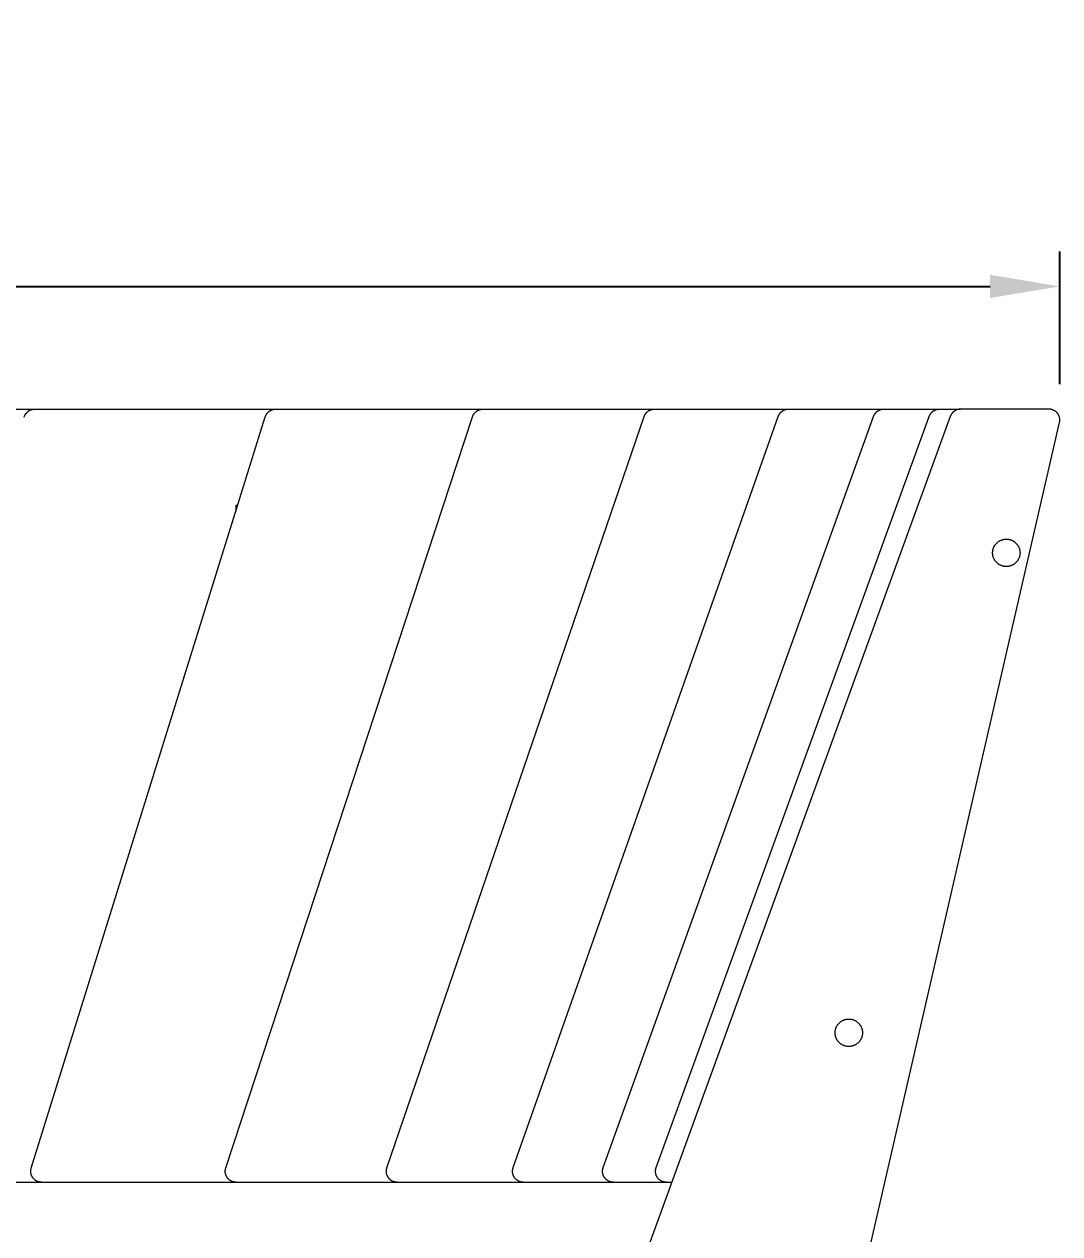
# Model space of a CAD drawing. Header units: inches. Extents: x -11 to 189, y -7 to 133.
# Drawn here: x 164.95 to 179.82, y 115.69 to 133.05 of the extents above; entities that cross this region are included whole.
import ezdxf

# ---------------------------------------------------------------- set-up
doc = ezdxf.new("R2010")
doc.units = ezdxf.units.IN
doc.layers.add('ZANO_R', color=7, linetype='Continuous', lineweight=0)
doc.layers.add('ZANO_W', color=1, linetype='Continuous', lineweight=0)
doc.styles.get("Standard").update_dxf_attribs({"font": 'arial.ttf'})
doc.dimstyles.new('amerykanie', dxfattribs={"dimtxt": 50, "dimasz": 50, "dimexe": 0.5, "dimexo": 0.5, "dimgap": 1, "dimtad": 1, "dimdec": 0, "dimzin": 0, "dimlunit": 5, "dimtxsty": 'Standard', "dimcen": 0.09, "dimclrd": 1, "dimclre": 1, "dimclrt": 1, "dimazin": 0, "dimtfac": 1, "dimtdec": 0, "dimtmove": 0, "dimatfit": 3, "dimfxl": 1, "dimtzin": 0, "dimarcsym": 1})

# ---------------------------------------------------------------- blocks, each defined once
blk = doc.blocks.new('*D405')
at = {"layer": 'ZANO_W', "color": 1, "lineweight": -2}
for p, q in [((116.545, 116.452), (116.545, 129.787)), ((179.816, 127.886), (179.816, 129.787)), ((117.545, 129.287), (178.816, 129.287))]:
    blk.add_line(p, q, dxfattribs=at)
at = {"layer": 'ZANO_W', "color": 1}
for points in [[(117.545, 129.454), (117.545, 129.121), (116.545, 129.287)], [(178.816, 129.121), (178.816, 129.454), (179.816, 129.287)]]:
    blk.add_solid(points, dxfattribs=at)
at = {"layer": 'ZANO_W', "color": 1, "insert": (148.18, 130.628), "char_height": 1.625, "attachment_point": 5}
blk.add_mtext('63 1/4', dxfattribs=at)

msp = doc.modelspace()

# ---------------------------------------------------------------- linework, layer by layer
at = {"layer": 'ZANO_R'}
for p, q in [((164.15988, 127.52506), (165.0878, 127.52506)), ((164.96715, 127.45608), (164.9703, 127.46056)), ((164.9703, 127.46056), (164.97361, 127.46492)), ((164.97361, 127.46492), (164.97707, 127.46917)), ((164.97707, 127.46917), (164.98068, 127.47329)), ((164.98068, 127.47329), (164.98443, 127.47729)), ((164.98443, 127.47729), (164.98831, 127.48115)), ((164.98831, 127.48115), (164.99233, 127.48488)), ((164.99233, 127.48488), (164.99647, 127.48846)), ((164.99647, 127.48846), (165.00074, 127.4919)), ((165.00074, 127.4919), (165.00512, 127.49518)), ((165.00512, 127.49518), (165.00961, 127.49832)), ((165.00961, 127.49832), (165.01421, 127.50129)), ((165.01421, 127.50129), (165.01891, 127.5041)), ((165.01891, 127.5041), (165.02371, 127.50675)), ((165.02371, 127.50675), (165.02859, 127.50923)), ((165.02859, 127.50923), (165.03356, 127.51154)), ((165.03356, 127.51154), (165.03861, 127.51367)), ((165.03861, 127.51367), (165.04372, 127.51563)), ((165.04372, 127.51563), (165.0489, 127.5174)), ((165.0489, 127.5174), (165.05414, 127.519)), ((165.05414, 127.519), (165.05944, 127.52041)), ((165.05944, 127.52041), (165.06478, 127.52164)), ((165.06478, 127.52164), (165.07015, 127.52268)), ((165.07015, 127.52268), (165.07556, 127.52354)), ((165.07556, 127.52354), (165.081, 127.5242)), ((165.081, 127.5242), (165.08646, 127.52468)), ((165.08646, 127.52468), (165.09193, 127.52496)), ((165.0878, 127.52506), (165.09191, 127.52501)), ((165.09193, 127.52496), (165.09741, 127.52506)), ((165.09741, 127.52506), (167.73673, 127.52506)), ((167.73673, 127.52506), (168.5581, 127.52506)), ((168.42606, 127.45341), (168.42908, 127.45788)), ((168.42908, 127.45788), (168.43225, 127.46225)), ((168.43225, 127.46225), (168.43557, 127.46651)), ((168.43557, 127.46651), (168.43903, 127.47065)), ((168.43903, 127.47065), (168.44264, 127.47467)), ((168.44264, 127.47467), (168.44638, 127.47857)), ((168.44638, 127.47857), (168.45025, 127.48233)), ((168.45025, 127.48233), (168.45425, 127.48596)), ((168.45425, 127.48596), (168.45837, 127.48946)), ((168.45837, 127.48946), (168.4626, 127.4928)), ((168.4626, 127.4928), (168.46695, 127.496)), ((168.46695, 127.496), (168.47141, 127.49905)), ((168.47141, 127.49905), (168.47597, 127.50195)), ((168.47597, 127.50195), (168.48062, 127.50468)), ((168.48062, 127.50468), (168.48537, 127.50726)), ((168.48537, 127.50726), (168.4902, 127.50967)), ((168.4902, 127.50967), (168.49511, 127.51191)), ((168.49511, 127.51191), (168.5001, 127.51399)), ((168.5001, 127.51399), (168.50515, 127.51589)), ((168.50515, 127.51589), (168.51026, 127.51762)), ((168.51026, 127.51762), (168.51544, 127.51917)), ((168.51544, 127.51917), (168.52066, 127.52055)), ((168.52066, 127.52055), (168.52593, 127.52174)), ((168.52593, 127.52174), (168.53123, 127.52275)), ((168.53123, 127.52275), (168.53656, 127.52358)), ((168.53656, 127.52358), (168.54193, 127.52423)), ((168.54193, 127.52423), (168.54731, 127.52469)), ((168.54731, 127.52469), (168.5527, 127.52497)), ((168.5527, 127.52497), (168.5581, 127.52506)), ((168.5581, 127.52506), (170.83684, 127.52506)), ((170.83684, 127.52506), (171.5292, 127.52506)), ((171.40374, 127.45598), (171.40689, 127.46046)), ((171.40689, 127.46046), (171.4102, 127.46483)), ((171.4102, 127.46483), (171.41366, 127.46908)), ((171.41366, 127.46908), (171.41727, 127.47321)), ((171.41727, 127.47321), (171.42102, 127.47722)), ((171.42102, 127.47722), (171.4249, 127.48108)), ((171.4249, 127.48108), (171.42892, 127.48481)), ((171.42892, 127.48481), (171.43306, 127.4884)), ((171.43306, 127.4884), (171.43733, 127.49185)), ((171.43733, 127.49185), (171.44171, 127.49514)), ((171.44171, 127.49514), (171.44621, 127.49827)), ((171.44621, 127.49827), (171.45081, 127.50125)), ((171.45081, 127.50125), (171.45552, 127.50407)), ((171.45552, 127.50407), (171.46031, 127.50672)), ((171.46031, 127.50672), (171.4652, 127.5092)), ((171.4652, 127.5092), (171.47017, 127.51152)), ((171.47017, 127.51152), (171.47522, 127.51365)), ((171.47522, 127.51365), (171.48034, 127.51561)), ((171.48034, 127.51561), (171.48553, 127.51739)), ((171.48553, 127.51739), (171.49077, 127.51899)), ((171.49077, 127.51899), (171.49607, 127.52041)), ((171.49607, 127.52041), (171.50141, 127.52164)), ((171.50141, 127.52164), (171.50679, 127.52268)), ((171.50679, 127.52268), (171.51221, 127.52354)), ((171.51221, 127.52354), (171.51765, 127.5242)), ((171.51765, 127.5242), (171.52311, 127.52468)), ((171.52311, 127.52468), (171.52859, 127.52496)), ((171.52859, 127.52496), (171.53407, 127.52506)), ((171.53407, 127.52506), (173.43009, 127.52506)), ((173.43009, 127.52506), (173.99173, 127.52506)), ((173.86392, 127.45272), (173.86693, 127.45723)), ((173.86693, 127.45723), (173.8701, 127.46164)), ((173.8701, 127.46164), (173.87341, 127.46594)), ((173.87341, 127.46594), (173.87688, 127.47012)), ((173.87688, 127.47012), (173.88048, 127.47418)), ((173.88048, 127.47418), (173.88422, 127.47811)), ((173.88422, 127.47811), (173.8881, 127.48191)), ((173.8881, 127.48191), (173.8921, 127.48557)), ((173.8921, 127.48557), (173.89623, 127.4891)), ((173.89623, 127.4891), (173.90048, 127.49248)), ((173.90048, 127.49248), (173.90484, 127.49571)), ((173.90484, 127.49571), (173.90931, 127.49879)), ((173.90931, 127.49879), (173.91389, 127.50171)), ((173.91389, 127.50171), (173.91856, 127.50448)), ((173.91856, 127.50448), (173.92332, 127.50708)), ((173.92332, 127.50708), (173.92817, 127.50951)), ((173.92817, 127.50951), (173.9331, 127.51178)), ((173.9331, 127.51178), (173.93811, 127.51387)), ((173.93811, 127.51387), (173.94319, 127.5158)), ((173.94319, 127.5158), (173.94833, 127.51754)), ((173.94833, 127.51754), (173.95352, 127.51911)), ((173.95352, 127.51911), (173.95877, 127.5205)), ((173.95877, 127.5205), (173.96406, 127.5217)), ((173.96406, 127.5217), (173.96939, 127.52273)), ((173.96939, 127.52273), (173.97476, 127.52357)), ((173.97476, 127.52357), (173.98014, 127.52422)), ((173.98014, 127.52422), (173.98555, 127.52469)), ((173.98555, 127.52469), (173.99097, 127.52497)), ((173.99097, 127.52497), (173.9964, 127.52506)), ((173.9964, 127.52506), (175.49128, 127.52506)), ((175.49128, 127.52506), (175.91664, 127.52506)), ((175.78934, 127.45371), (175.79236, 127.45817)), ((175.79236, 127.45817), (175.79553, 127.46253)), ((175.79553, 127.46253), (175.79885, 127.46677)), ((175.79885, 127.46677), (175.80232, 127.47089)), ((175.80232, 127.47089), (175.80592, 127.4749)), ((175.80592, 127.4749), (175.80966, 127.47878)), ((175.80966, 127.47878), (175.81353, 127.48253)), ((175.81353, 127.48253), (175.81752, 127.48614)), ((175.81752, 127.48614), (175.82164, 127.48962)), ((175.82164, 127.48962), (175.82587, 127.49295)), ((175.82587, 127.49295), (175.83021, 127.49614)), ((175.83021, 127.49614), (175.83466, 127.49917)), ((175.83466, 127.49917), (175.83922, 127.50205)), ((175.83922, 127.50205), (175.84386, 127.50478)), ((175.84386, 127.50478), (175.8486, 127.50734)), ((175.8486, 127.50734), (175.85342, 127.50974)), ((175.85342, 127.50974), (175.85833, 127.51198)), ((175.85833, 127.51198), (175.8633, 127.51404)), ((175.8633, 127.51404), (175.86834, 127.51593)), ((175.86834, 127.51593), (175.87345, 127.51765)), ((175.87345, 127.51765), (175.87861, 127.5192)), ((175.87861, 127.5192), (175.88382, 127.52057)), ((175.88382, 127.52057), (175.88907, 127.52175)), ((175.88907, 127.52175), (175.89437, 127.52276)), ((175.89437, 127.52276), (175.89969, 127.52359)), ((175.89969, 127.52359), (175.90504, 127.52423)), ((175.90504, 127.52423), (175.91041, 127.52469)), ((175.91041, 127.52469), (175.91579, 127.52497)), ((175.91579, 127.52497), (175.92117, 127.52506)), ((175.92117, 127.52506), (177.00038, 127.52506)), ((177.00038, 127.52506), (177.28524, 127.52506)), ((177.15828, 127.45438), (177.16131, 127.4588)), ((177.16131, 127.4588), (177.16449, 127.46311)), ((177.16449, 127.46311), (177.16781, 127.46732)), ((177.16781, 127.46732), (177.17128, 127.47141)), ((177.17128, 127.47141), (177.17488, 127.47538)), ((177.17488, 127.47538), (177.17861, 127.47922)), ((177.17861, 127.47922), (177.18248, 127.48294)), ((177.18248, 127.48294), (177.18646, 127.48652)), ((177.18646, 127.48652), (177.19057, 127.48996)), ((177.19057, 127.48996), (177.19479, 127.49326)), ((177.19479, 127.49326), (177.19913, 127.49642)), ((177.19913, 127.49642), (177.20356, 127.49943)), ((177.20356, 127.49943), (177.2081, 127.50228)), ((177.2081, 127.50228), (177.21273, 127.50498)), ((177.21273, 127.50498), (177.21745, 127.50752)), ((177.21745, 127.50752), (177.22225, 127.50989)), ((177.22225, 127.50989), (177.22714, 127.51211)), ((177.22714, 127.51211), (177.23209, 127.51415)), ((177.23209, 127.51415), (177.23711, 127.51603)), ((177.23711, 127.51603), (177.24219, 127.51773)), ((177.24219, 127.51773), (177.24733, 127.51926)), ((177.24733, 127.51926), (177.25252, 127.52061)), ((177.25252, 127.52061), (177.25774, 127.52179)), ((177.25774, 127.52179), (177.26301, 127.52279)), ((177.26301, 127.52279), (177.26831, 127.5236)), ((177.26831, 127.5236), (177.27363, 127.52424)), ((177.27363, 127.52424), (177.27897, 127.5247)), ((177.27897, 127.5247), (177.28432, 127.52497)), ((177.28432, 127.52497), (177.28968, 127.52506)), ((177.28968, 127.52506), (177.94273, 127.52506)), ((177.94273, 127.52506), (178.08423, 127.52506)), ((177.95745, 127.45471), (177.96048, 127.45911)), ((177.96048, 127.45911), (177.96366, 127.46341)), ((177.96366, 127.46341), (177.96699, 127.4676)), ((177.96699, 127.4676), (177.97045, 127.47167)), ((177.97045, 127.47167), (177.97405, 127.47562)), ((177.97405, 127.47562), (177.97779, 127.47945)), ((177.97779, 127.47945), (177.98165, 127.48314)), ((177.98165, 127.48314), (177.98563, 127.48671)), ((177.98563, 127.48671), (177.98973, 127.49013)), ((177.98973, 127.49013), (177.99395, 127.49342)), ((177.99395, 127.49342), (177.99828, 127.49656)), ((177.99828, 127.49656), (178.00271, 127.49955)), ((178.00271, 127.49955), (178.00724, 127.50239)), ((178.00724, 127.50239), (178.01186, 127.50508)), ((178.01186, 127.50508), (178.01657, 127.50761)), ((178.01657, 127.50761), (178.02136, 127.50997)), ((178.02136, 127.50997), (178.02624, 127.51217)), ((178.02624, 127.51217), (178.03118, 127.51421)), ((178.03118, 127.51421), (178.03619, 127.51607)), ((178.03619, 127.51607), (178.04126, 127.51777)), ((178.04126, 127.51777), (178.04638, 127.51929)), ((178.04638, 127.51929), (178.05156, 127.52063)), ((178.05156, 127.52063), (178.05677, 127.5218)), ((178.05677, 127.5218), (178.06203, 127.5228)), ((178.06203, 127.5228), (178.06731, 127.52361)), ((178.06731, 127.52361), (178.07262, 127.52424)), ((178.07262, 127.52424), (178.07795, 127.5247)), ((178.07795, 127.5247), (178.08328, 127.52497)), ((178.08328, 127.52497), (178.08863, 127.52506)), ((178.08863, 127.52506), (178.30918, 127.52506)), ((178.26415, 127.45915), (178.26112, 127.45475)), ((178.26734, 127.46345), (178.26415, 127.45915)), ((178.27066, 127.46763), (178.26734, 127.46345)), ((178.27413, 127.4717), (178.27066, 127.46763)), ((178.27773, 127.47565), (178.27413, 127.4717)), ((178.28146, 127.47947), (178.27773, 127.47565)), ((178.28532, 127.48317), (178.28146, 127.47947)), ((178.2893, 127.48673), (178.28532, 127.48317)), ((178.29341, 127.49016), (178.2893, 127.48673)), ((178.29762, 127.49344), (178.29341, 127.49016)), ((178.30195, 127.49658), (178.29762, 127.49344)), ((178.30638, 127.49957), (178.30195, 127.49658)), ((178.3109, 127.50241), (178.30638, 127.49957)), ((178.30918, 127.52506), (178.39227, 127.52506)), ((178.31552, 127.50509), (178.3109, 127.50241)), ((178.32023, 127.50762), (178.31552, 127.50509)), ((178.32503, 127.50998), (178.32023, 127.50762)), ((178.3299, 127.51218), (178.32503, 127.50998)), ((178.33484, 127.51421), (178.3299, 127.51218)), ((178.33985, 127.51608), (178.33484, 127.51421)), ((178.34492, 127.51777), (178.33985, 127.51608)), ((178.35004, 127.51929), (178.34492, 127.51777)), ((178.35521, 127.52064), (178.35004, 127.51929)), ((178.36043, 127.52181), (178.35521, 127.52064)), ((178.36568, 127.5228), (178.36043, 127.52181)), ((178.37096, 127.52361), (178.36568, 127.5228)), ((178.37627, 127.52424), (178.37096, 127.52361)), ((178.38159, 127.5247), (178.37627, 127.52424)), ((178.38693, 127.52497), (178.38159, 127.5247)), ((178.39227, 127.52506), (178.38693, 127.52497)), ((179.65896, 127.52506), (178.39227, 127.52506)), ((179.6644, 127.52497), (179.65896, 127.52506)), ((179.66984, 127.52468), (179.6644, 127.52497)), ((179.67526, 127.52421), (179.66984, 127.52468)), ((179.68066, 127.52356), (179.67526, 127.52421)), ((179.68604, 127.52271), (179.68066, 127.52356)), ((179.69138, 127.52169), (179.68604, 127.52271)), ((179.69669, 127.52047), (179.69138, 127.52169)), ((179.70195, 127.51908), (179.69669, 127.52047)), ((179.70716, 127.5175), (179.70195, 127.51908)), ((179.71231, 127.51575), (179.70716, 127.5175)), ((179.7174, 127.51382), (179.71231, 127.51575)), ((179.72241, 127.51171), (179.7174, 127.51382)), ((179.72736, 127.50943), (179.72241, 127.51171)), ((179.73222, 127.50699), (179.72736, 127.50943)), ((179.73699, 127.50437), (179.73222, 127.50699)), ((179.74167, 127.50159), (179.73699, 127.50437)), ((179.74625, 127.49866), (179.74167, 127.50159)), ((179.75073, 127.49556), (179.74625, 127.49866)), ((179.75509, 127.49231), (179.75073, 127.49556)), ((179.75935, 127.48892), (179.75509, 127.49231)), ((179.76348, 127.48538), (179.75935, 127.48892)), ((179.76749, 127.4817), (179.76348, 127.48538)), ((179.77136, 127.47788), (179.76749, 127.4817)), ((179.77511, 127.47393), (179.77136, 127.47788)), ((179.77871, 127.46985), (179.77511, 127.47393)), ((179.78218, 127.46565), (179.77871, 127.46985)), ((179.78549, 127.46134), (179.78218, 127.46565)), ((179.78865, 127.45691), (179.78549, 127.46134)), ((179.79166, 127.45238), (179.78865, 127.45691)), ((164.94622, 127.41166), (164.94785, 127.41689)), ((164.94785, 127.41689), (164.94965, 127.42206)), ((164.94965, 127.42206), (164.95164, 127.42717)), ((164.95164, 127.42717), (164.9538, 127.4322)), ((164.9538, 127.4322), (164.95613, 127.43716)), ((164.95613, 127.43716), (164.95864, 127.44203)), ((164.95864, 127.44203), (164.96131, 127.44681)), ((164.96131, 127.44681), (164.96415, 127.4515)), ((164.96415, 127.4515), (164.96715, 127.45608)), ((165.04752, 116.63066), (168.40775, 127.41443)), ((167.84086, 116.63297), (171.38446, 127.41674)), ((168.40775, 127.41443), (168.40944, 127.41956)), ((168.40944, 127.41956), (168.41131, 127.42462)), ((168.41131, 127.42462), (168.41335, 127.42962)), ((168.41335, 127.42962), (168.41556, 127.43455)), ((168.41556, 127.43455), (168.41794, 127.43939)), ((168.41794, 127.43939), (168.42049, 127.44416)), ((168.42049, 127.44416), (168.42319, 127.44883)), ((168.42319, 127.44883), (168.42606, 127.45341)), ((170.15488, 116.63483), (173.84741, 127.4186)), ((171.38446, 127.41674), (171.38626, 127.42192)), ((171.38626, 127.42192), (171.38824, 127.42703)), ((171.38824, 127.42703), (171.3904, 127.43207)), ((171.3904, 127.43207), (171.39273, 127.43703)), ((171.39273, 127.43703), (171.39523, 127.44191)), ((171.39523, 127.44191), (171.3979, 127.4467)), ((171.3979, 127.4467), (171.40074, 127.45139)), ((171.40074, 127.45139), (171.40374, 127.45598)), ((171.96707, 116.63622), (175.77267, 127.41999)), ((178.24429, 127.42144), (172.60751, 111.93451)), ((172.60751, 96.029), (179.81243, 127.33226)), ((173.25982, 116.63715), (177.14151, 127.42092)), ((173.84741, 127.4186), (173.84926, 127.4237)), ((173.84926, 127.4237), (173.85128, 127.42874)), ((173.85128, 127.42874), (173.85347, 127.4337)), ((173.85347, 127.4337), (173.85584, 127.43859)), ((173.85584, 127.43859), (173.85837, 127.44339)), ((173.85837, 127.44339), (173.86106, 127.4481)), ((173.86106, 127.4481), (173.86392, 127.45272)), ((174.02057, 116.63761), (177.94063, 127.42138)), ((175.77267, 127.41999), (175.77455, 127.42504)), ((175.77455, 127.42504), (175.7766, 127.43002)), ((175.7766, 127.43002), (175.77882, 127.43493)), ((175.77882, 127.43493), (175.78121, 127.43975)), ((175.78121, 127.43975), (175.78376, 127.4445)), ((175.78376, 127.4445), (175.78647, 127.44915)), ((175.78647, 127.44915), (175.78934, 127.45371)), ((177.14151, 127.42092), (177.14341, 127.42593)), ((177.14341, 127.42593), (177.14548, 127.43087)), ((177.14548, 127.43087), (177.14772, 127.43574)), ((177.14772, 127.43574), (177.15012, 127.44053)), ((177.15012, 127.44053), (177.15268, 127.44524)), ((177.15268, 127.44524), (177.1554, 127.44986)), ((177.1554, 127.44986), (177.15828, 127.45438)), ((177.94063, 127.42138), (177.94254, 127.42637)), ((177.94254, 127.42637), (177.94462, 127.4313)), ((177.94462, 127.4313), (177.94686, 127.43615)), ((177.94686, 127.43615), (177.94927, 127.44092)), ((177.94927, 127.44092), (177.95184, 127.44561)), ((177.95184, 127.44561), (177.95457, 127.45021)), ((177.95457, 127.45021), (177.95745, 127.45471)), ((178.2462, 127.42643), (178.24429, 127.42144)), ((178.24828, 127.43135), (178.2462, 127.42643)), ((178.25053, 127.4362), (178.24828, 127.43135)), ((178.25294, 127.44097), (178.25053, 127.4362)), ((178.25551, 127.44566), (178.25294, 127.44097)), ((178.25824, 127.45025), (178.25551, 127.44566)), ((178.26112, 127.45475), (178.25824, 127.45025)), ((179.79451, 127.44774), (179.79166, 127.45238)), ((179.7972, 127.44301), (179.79451, 127.44774)), ((179.79973, 127.43819), (179.7972, 127.44301)), ((179.80208, 127.43328), (179.79973, 127.43819)), ((179.80427, 127.4283), (179.80208, 127.43328)), ((179.80628, 127.42324), (179.80427, 127.4283)), ((179.80811, 127.41812), (179.80628, 127.42324)), ((179.80977, 127.41294), (179.80811, 127.41812)), ((179.81125, 127.4077), (179.80977, 127.41294)), ((179.81254, 127.40241), (179.81125, 127.4077)), ((179.81243, 127.33226), (179.81356, 127.33758)), ((179.81365, 127.39708), (179.81254, 127.40241)), ((179.81356, 127.33758), (179.8145, 127.34294)), ((179.81458, 127.39172), (179.81365, 127.39708)), ((179.8145, 127.34294), (179.81526, 127.34833)), ((179.81532, 127.38633), (179.81458, 127.39172)), ((179.81526, 127.34833), (179.81583, 127.35374)), ((179.81588, 127.38092), (179.81532, 127.38633)), ((179.81583, 127.35374), (179.81622, 127.35917)), ((179.81624, 127.37549), (179.81588, 127.38092)), ((179.81622, 127.35917), (179.81642, 127.36461)), ((179.81642, 127.37005), (179.81624, 127.37549)), ((179.81642, 127.36461), (179.81642, 127.37005)), ((167.9855, 126.14711), (167.9855, 126.05934)), ((167.9855, 126.14711), (168.01285, 126.14711)), ((178.868, 125.5418), (178.87085, 125.54797)), ((178.87085, 125.54797), (178.8739, 125.55405)), ((178.8739, 125.55405), (178.87716, 125.56001)), ((178.87716, 125.56001), (178.88063, 125.56585)), ((178.88063, 125.56585), (178.88429, 125.57157)), ((178.88429, 125.57157), (178.88815, 125.57717)), ((178.88815, 125.57717), (178.8922, 125.58262)), ((178.8922, 125.58262), (178.89644, 125.58794)), ((178.89644, 125.58794), (178.90086, 125.5931)), ((178.90086, 125.5931), (178.90545, 125.59811)), ((178.90545, 125.59811), (178.91021, 125.60295)), ((178.91021, 125.60295), (178.91514, 125.60763)), ((178.91514, 125.60763), (178.92023, 125.61214)), ((178.92023, 125.61214), (178.92547, 125.61647)), ((178.92547, 125.61647), (178.93085, 125.62061)), ((178.93085, 125.62061), (178.93638, 125.62457)), ((178.93638, 125.62457), (178.94204, 125.62833)), ((178.94204, 125.62833), (178.94782, 125.6319)), ((178.94782, 125.6319), (178.95373, 125.63526)), ((178.95373, 125.63526), (178.95974, 125.63842)), ((178.95974, 125.63842), (178.96587, 125.64137)), ((178.96587, 125.64137), (178.97209, 125.6441)), ((178.97209, 125.6441), (178.9784, 125.64662)), ((178.9784, 125.64662), (178.98479, 125.64892)), ((178.98479, 125.64892), (178.99126, 125.651)), ((178.99126, 125.651), (178.9978, 125.65285)), ((178.9978, 125.65285), (179.0044, 125.65448)), ((179.0044, 125.65448), (179.01105, 125.65588)), ((179.01105, 125.65588), (179.01774, 125.65704)), ((179.01774, 125.65704), (179.02447, 125.65798)), ((179.02447, 125.65798), (179.03123, 125.65868)), ((179.03123, 125.65868), (179.03801, 125.65915)), ((179.03801, 125.65915), (179.0448, 125.65939)), ((179.0448, 125.65939), (179.0516, 125.65939)), ((179.0516, 125.65939), (179.05839, 125.65915)), ((179.05839, 125.65915), (179.06517, 125.65868)), ((179.06517, 125.65868), (179.07193, 125.65798)), ((179.07193, 125.65798), (179.07866, 125.65704)), ((179.07866, 125.65704), (179.08535, 125.65588)), ((179.08535, 125.65588), (179.092, 125.65448)), ((179.092, 125.65448), (179.0986, 125.65285)), ((179.0986, 125.65285), (179.10514, 125.651)), ((179.10514, 125.651), (179.11161, 125.64892)), ((179.11161, 125.64892), (179.11801, 125.64662)), ((179.11801, 125.64662), (179.12432, 125.6441)), ((179.12432, 125.6441), (179.13054, 125.64137)), ((179.13054, 125.64137), (179.13666, 125.63842)), ((179.13666, 125.63842), (179.14268, 125.63526)), ((179.14268, 125.63526), (179.14858, 125.6319)), ((179.14858, 125.6319), (179.15437, 125.62833)), ((179.15437, 125.62833), (179.16003, 125.62457)), ((179.16003, 125.62457), (179.16555, 125.62061)), ((179.16555, 125.62061), (179.17094, 125.61647)), ((179.17094, 125.61647), (179.17617, 125.61214)), ((179.17617, 125.61214), (179.18126, 125.60763)), ((179.18126, 125.60763), (179.18619, 125.60295)), ((179.18619, 125.60295), (179.19095, 125.59811)), ((179.19095, 125.59811), (179.19555, 125.5931)), ((179.19555, 125.5931), (179.19996, 125.58794)), ((179.19996, 125.58794), (179.2042, 125.58262)), ((179.2042, 125.58262), (179.20825, 125.57717)), ((179.20825, 125.57717), (179.21211, 125.57157)), ((179.21211, 125.57157), (179.21578, 125.56585)), ((179.21578, 125.56585), (179.21924, 125.56001)), ((179.21924, 125.56001), (179.2225, 125.55405)), ((179.2225, 125.55405), (179.22556, 125.54797)), ((179.22556, 125.54797), (179.2284, 125.5418)), ((178.85135, 125.46256), (178.85147, 125.46936)), ((178.85147, 125.45577), (178.85135, 125.46256)), ((178.85147, 125.46936), (178.85182, 125.47615)), ((178.85182, 125.44898), (178.85147, 125.45577)), ((178.85182, 125.47615), (178.85241, 125.48292)), ((178.85241, 125.44221), (178.85182, 125.44898)), ((178.85241, 125.48292), (178.85322, 125.48966)), ((178.85322, 125.43547), (178.85241, 125.44221)), ((178.85322, 125.48966), (178.85428, 125.49638)), ((178.85428, 125.42875), (178.85322, 125.43547)), ((178.85428, 125.49638), (178.85556, 125.50305)), ((178.85556, 125.42208), (178.85428, 125.42875)), ((178.85556, 125.50305), (178.85707, 125.50967)), ((178.85707, 125.41545), (178.85556, 125.42208)), ((178.85707, 125.50967), (178.85881, 125.51624)), ((178.85881, 125.40889), (178.85707, 125.41545)), ((178.85881, 125.51624), (178.86078, 125.52275)), ((178.86078, 125.40238), (178.85881, 125.40889)), ((178.86078, 125.52275), (178.86297, 125.52918)), ((178.86297, 125.39595), (178.86078, 125.40238)), ((178.86297, 125.52918), (178.86538, 125.53553)), ((178.86538, 125.38959), (178.86297, 125.39595)), ((178.86538, 125.53553), (178.868, 125.5418)), ((178.868, 125.38333), (178.86538, 125.38959)), ((178.87085, 125.37715), (178.868, 125.38333)), ((178.8739, 125.37108), (178.87085, 125.37715)), ((179.22556, 125.37715), (179.2225, 125.37108)), ((179.2284, 125.38333), (179.22556, 125.37715)), ((179.2284, 125.5418), (179.23103, 125.53553)), ((179.23103, 125.38959), (179.2284, 125.38333)), ((179.23103, 125.53553), (179.23344, 125.52918)), ((179.23344, 125.39595), (179.23103, 125.38959)), ((179.23344, 125.52918), (179.23563, 125.52275)), ((179.23563, 125.40238), (179.23344, 125.39595)), ((179.23563, 125.52275), (179.23759, 125.51624)), ((179.23759, 125.40889), (179.23563, 125.40238)), ((179.23759, 125.51624), (179.23933, 125.50967)), ((179.23933, 125.41545), (179.23759, 125.40889)), ((179.23933, 125.50967), (179.24084, 125.50305)), ((179.24084, 125.42208), (179.23933, 125.41545)), ((179.24084, 125.50305), (179.24213, 125.49638)), ((179.24213, 125.42875), (179.24084, 125.42208)), ((179.24213, 125.49638), (179.24318, 125.48966)), ((179.24318, 125.43547), (179.24213, 125.42875)), ((179.24318, 125.48966), (179.244, 125.48292)), ((179.244, 125.44221), (179.24318, 125.43547)), ((179.244, 125.48292), (179.24458, 125.47615)), ((179.24458, 125.44898), (179.244, 125.44221)), ((179.24458, 125.47615), (179.24493, 125.46936)), ((179.24493, 125.45577), (179.24458, 125.44898)), ((179.24493, 125.46936), (179.24505, 125.46256)), ((179.24505, 125.46256), (179.24493, 125.45577)), ((178.87716, 125.36512), (178.8739, 125.37108)), ((178.88063, 125.35928), (178.87716, 125.36512)), ((178.88429, 125.35355), (178.88063, 125.35928)), ((178.88815, 125.34796), (178.88429, 125.35355)), ((178.8922, 125.3425), (178.88815, 125.34796)), ((178.89644, 125.33719), (178.8922, 125.3425)), ((178.90086, 125.33203), (178.89644, 125.33719)), ((178.90545, 125.32702), (178.90086, 125.33203)), ((178.91021, 125.32217), (178.90545, 125.32702)), ((178.91514, 125.31749), (178.91021, 125.32217)), ((178.92023, 125.31299), (178.91514, 125.31749)), ((178.92547, 125.30866), (178.92023, 125.31299)), ((178.93085, 125.30452), (178.92547, 125.30866)), ((178.93638, 125.30056), (178.93085, 125.30452)), ((178.94204, 125.2968), (178.93638, 125.30056)), ((178.94782, 125.29323), (178.94204, 125.2968)), ((178.95373, 125.28987), (178.94782, 125.29323)), ((178.95974, 125.28671), (178.95373, 125.28987)), ((178.96587, 125.28376), (178.95974, 125.28671)), ((178.97209, 125.28102), (178.96587, 125.28376)), ((178.9784, 125.27851), (178.97209, 125.28102)), ((178.98479, 125.27621), (178.9784, 125.27851)), ((178.99126, 125.27413), (178.98479, 125.27621)), ((178.9978, 125.27228), (178.99126, 125.27413)), ((179.0044, 125.27065), (178.9978, 125.27228)), ((179.01105, 125.26925), (179.0044, 125.27065)), ((179.01774, 125.26808), (179.01105, 125.26925)), ((179.02447, 125.26715), (179.01774, 125.26808)), ((179.03123, 125.26645), (179.02447, 125.26715)), ((179.03801, 125.26598), (179.03123, 125.26645)), ((179.0448, 125.26574), (179.03801, 125.26598)), ((179.0516, 125.26574), (179.0448, 125.26574)), ((179.05839, 125.26598), (179.0516, 125.26574)), ((179.06517, 125.26645), (179.05839, 125.26598)), ((179.07193, 125.26715), (179.06517, 125.26645)), ((179.07866, 125.26808), (179.07193, 125.26715)), ((179.08535, 125.26925), (179.07866, 125.26808)), ((179.092, 125.27065), (179.08535, 125.26925)), ((179.0986, 125.27228), (179.092, 125.27065)), ((179.10514, 125.27413), (179.0986, 125.27228)), ((179.11161, 125.27621), (179.10514, 125.27413)), ((179.11801, 125.27851), (179.11161, 125.27621)), ((179.12432, 125.28102), (179.11801, 125.27851)), ((179.13054, 125.28376), (179.12432, 125.28102)), ((179.13666, 125.28671), (179.13054, 125.28376)), ((179.14268, 125.28987), (179.13666, 125.28671)), ((179.14858, 125.29323), (179.14268, 125.28987)), ((179.15437, 125.2968), (179.14858, 125.29323)), ((179.16003, 125.30056), (179.15437, 125.2968)), ((179.16555, 125.30452), (179.16003, 125.30056)), ((179.17094, 125.30866), (179.16555, 125.30452)), ((179.17617, 125.31299), (179.17094, 125.30866)), ((179.18126, 125.31749), (179.17617, 125.31299)), ((179.18619, 125.32217), (179.18126, 125.31749)), ((179.19095, 125.32702), (179.18619, 125.32217)), ((179.19555, 125.33203), (179.19095, 125.32702)), ((179.19996, 125.33719), (179.19555, 125.33203)), ((179.2042, 125.3425), (179.19996, 125.33719)), ((179.20825, 125.34796), (179.2042, 125.3425)), ((179.21211, 125.35355), (179.20825, 125.34796)), ((179.21578, 125.35928), (179.21211, 125.35355)), ((179.21924, 125.36512), (179.21578, 125.35928)), ((179.2225, 125.37108), (179.21924, 125.36512)), ((176.59129, 118.59966), (176.59234, 118.60637)), ((176.59234, 118.60637), (176.59362, 118.61304)), ((176.59362, 118.61304), (176.59514, 118.61967)), ((176.59514, 118.61967), (176.59688, 118.62624)), ((176.59688, 118.62624), (176.59884, 118.63274)), ((176.59884, 118.63274), (176.60103, 118.63918)), ((176.60103, 118.63918), (176.60344, 118.64553)), ((176.60344, 118.64553), (176.60607, 118.6518)), ((176.60607, 118.6518), (176.60891, 118.65797)), ((176.60891, 118.65797), (176.61196, 118.66404)), ((176.61196, 118.66404), (176.61523, 118.67)), ((176.61523, 118.67), (176.61869, 118.67585)), ((176.61869, 118.67585), (176.62236, 118.68157)), ((176.62236, 118.68157), (176.62622, 118.68716)), ((176.62622, 118.68716), (176.63027, 118.69262)), ((176.63027, 118.69262), (176.6345, 118.69793)), ((176.6345, 118.69793), (176.63892, 118.7031)), ((176.63892, 118.7031), (176.64352, 118.7081)), ((176.64352, 118.7081), (176.64828, 118.71295)), ((176.64828, 118.71295), (176.65321, 118.71763)), ((176.65321, 118.71763), (176.65829, 118.72214)), ((176.65829, 118.72214), (176.66353, 118.72646)), ((176.66353, 118.72646), (176.66892, 118.73061)), ((176.66892, 118.73061), (176.67444, 118.73456)), ((176.67444, 118.73456), (176.6801, 118.73833)), ((176.6801, 118.73833), (176.68589, 118.74189)), ((176.68589, 118.74189), (176.69179, 118.74526)), ((176.69179, 118.74526), (176.69781, 118.74841)), ((176.69781, 118.74841), (176.70393, 118.75136)), ((176.70393, 118.75136), (176.71015, 118.7541)), ((176.71015, 118.7541), (176.71646, 118.75662)), ((176.71646, 118.75662), (176.72286, 118.75892)), ((176.72286, 118.75892), (176.72933, 118.76099)), ((176.72933, 118.76099), (176.73586, 118.76285)), ((176.73586, 118.76285), (176.74246, 118.76447)), ((176.74246, 118.76447), (176.74911, 118.76587)), ((176.74911, 118.76587), (176.75581, 118.76704)), ((176.75581, 118.76704), (176.76254, 118.76797)), ((176.76254, 118.76797), (176.7693, 118.76868)), ((176.7693, 118.76868), (176.77608, 118.76915)), ((176.77608, 118.76915), (176.78287, 118.76938)), ((176.78287, 118.76938), (176.78966, 118.76938)), ((176.78966, 118.76938), (176.79646, 118.76915)), ((176.79646, 118.76915), (176.80323, 118.76868)), ((176.80323, 118.76868), (176.80999, 118.76797)), ((176.80999, 118.76797), (176.81672, 118.76704)), ((176.81672, 118.76704), (176.82342, 118.76587)), ((176.82342, 118.76587), (176.83007, 118.76447)), ((176.83007, 118.76447), (176.83667, 118.76285)), ((176.83667, 118.76285), (176.84321, 118.76099)), ((176.84321, 118.76099), (176.84968, 118.75892)), ((176.84968, 118.75892), (176.85607, 118.75662)), ((176.85607, 118.75662), (176.86238, 118.7541)), ((176.86238, 118.7541), (176.8686, 118.75136)), ((176.8686, 118.75136), (176.87472, 118.74841)), ((176.87472, 118.74841), (176.88074, 118.74526)), ((176.88074, 118.74526), (176.88665, 118.74189)), ((176.88665, 118.74189), (176.89243, 118.73833)), ((176.89243, 118.73833), (176.89809, 118.73456)), ((176.89809, 118.73456), (176.90362, 118.73061)), ((176.90362, 118.73061), (176.909, 118.72646)), ((176.909, 118.72646), (176.91424, 118.72214)), ((176.91424, 118.72214), (176.91933, 118.71763)), ((176.91933, 118.71763), (176.92425, 118.71295)), ((176.92425, 118.71295), (176.92902, 118.7081)), ((176.92902, 118.7081), (176.93361, 118.7031)), ((176.93361, 118.7031), (176.93803, 118.69793)), ((176.93803, 118.69793), (176.94227, 118.69262)), ((176.94227, 118.69262), (176.94632, 118.68716)), ((176.94632, 118.68716), (176.95018, 118.68157)), ((176.95018, 118.68157), (176.95384, 118.67585)), ((176.95384, 118.67585), (176.95731, 118.67)), ((176.95731, 118.67), (176.96057, 118.66404)), ((176.96057, 118.66404), (176.96362, 118.65797)), ((176.96362, 118.65797), (176.96646, 118.6518)), ((176.96646, 118.6518), (176.96909, 118.64553)), ((176.96909, 118.64553), (176.9715, 118.63918)), ((176.9715, 118.63918), (176.97369, 118.63274)), ((176.97369, 118.63274), (176.97566, 118.62624)), ((176.97566, 118.62624), (176.9774, 118.61967)), ((176.9774, 118.61967), (176.97891, 118.61304)), ((176.97891, 118.61304), (176.98019, 118.60637)), ((176.98019, 118.60637), (176.98124, 118.59966)), ((176.58942, 118.57256), (176.58953, 118.57935)), ((176.58953, 118.56576), (176.58942, 118.57256)), ((176.58953, 118.57935), (176.58988, 118.58614)), ((176.58988, 118.55898), (176.58953, 118.56576)), ((176.58988, 118.58614), (176.59047, 118.59291)), ((176.59047, 118.55221), (176.58988, 118.55898)), ((176.59047, 118.59291), (176.59129, 118.59966)), ((176.59129, 118.54546), (176.59047, 118.55221)), ((176.59234, 118.53875), (176.59129, 118.54546)), ((176.59362, 118.53208), (176.59234, 118.53875)), ((176.59514, 118.52545), (176.59362, 118.53208)), ((176.59688, 118.51888), (176.59514, 118.52545)), ((176.59884, 118.51238), (176.59688, 118.51888)), ((176.60103, 118.50594), (176.59884, 118.51238)), ((176.60344, 118.49959), (176.60103, 118.50594)), ((176.60607, 118.49332), (176.60344, 118.49959)), ((176.60891, 118.48715), (176.60607, 118.49332)), ((176.61196, 118.48108), (176.60891, 118.48715)), ((176.61523, 118.47512), (176.61196, 118.48108)), ((176.61869, 118.46927), (176.61523, 118.47512)), ((176.62236, 118.46355), (176.61869, 118.46927)), ((176.62622, 118.45796), (176.62236, 118.46355)), ((176.63027, 118.4525), (176.62622, 118.45796)), ((176.6345, 118.44719), (176.63027, 118.4525)), ((176.63892, 118.44202), (176.6345, 118.44719)), ((176.64352, 118.43702), (176.63892, 118.44202)), ((176.64828, 118.43217), (176.64352, 118.43702)), ((176.65321, 118.42749), (176.64828, 118.43217)), ((176.65829, 118.42298), (176.65321, 118.42749)), ((176.91933, 118.42749), (176.91424, 118.42298)), ((176.92425, 118.43217), (176.91933, 118.42749)), ((176.92902, 118.43702), (176.92425, 118.43217)), ((176.93361, 118.44202), (176.92902, 118.43702)), ((176.93803, 118.44719), (176.93361, 118.44202)), ((176.94227, 118.4525), (176.93803, 118.44719)), ((176.94632, 118.45796), (176.94227, 118.4525)), ((176.95018, 118.46355), (176.94632, 118.45796)), ((176.95384, 118.46927), (176.95018, 118.46355)), ((176.95731, 118.47512), (176.95384, 118.46927)), ((176.96057, 118.48108), (176.95731, 118.47512)), ((176.96362, 118.48715), (176.96057, 118.48108)), ((176.96646, 118.49332), (176.96362, 118.48715)), ((176.96909, 118.49959), (176.96646, 118.49332)), ((176.9715, 118.50594), (176.96909, 118.49959)), ((176.97369, 118.51238), (176.9715, 118.50594)), ((176.97566, 118.51888), (176.97369, 118.51238)), ((176.9774, 118.52545), (176.97566, 118.51888)), ((176.97891, 118.53208), (176.9774, 118.52545)), ((176.98019, 118.53875), (176.97891, 118.53208)), ((176.98124, 118.54546), (176.98019, 118.53875)), ((176.98124, 118.59966), (176.98206, 118.59291)), ((176.98206, 118.55221), (176.98124, 118.54546)), ((176.98206, 118.59291), (176.98265, 118.58614)), ((176.98265, 118.55898), (176.98206, 118.55221)), ((176.98265, 118.58614), (176.983, 118.57935)), ((176.983, 118.56576), (176.98265, 118.55898)), ((176.983, 118.57935), (176.98312, 118.57256)), ((176.98312, 118.57256), (176.983, 118.56576)), ((176.66353, 118.41866), (176.65829, 118.42298)), ((176.66892, 118.41451), (176.66353, 118.41866)), ((176.67444, 118.41055), (176.66892, 118.41451)), ((176.6801, 118.40679), (176.67444, 118.41055)), ((176.68589, 118.40323), (176.6801, 118.40679)), ((176.69179, 118.39986), (176.68589, 118.40323)), ((176.69781, 118.3967), (176.69179, 118.39986)), ((176.70393, 118.39376), (176.69781, 118.3967)), ((176.71015, 118.39102), (176.70393, 118.39376)), ((176.71646, 118.3885), (176.71015, 118.39102)), ((176.72286, 118.3862), (176.71646, 118.3885)), ((176.72933, 118.38412), (176.72286, 118.3862)), ((176.73586, 118.38227), (176.72933, 118.38412)), ((176.74246, 118.38064), (176.73586, 118.38227)), ((176.74911, 118.37925), (176.74246, 118.38064)), ((176.75581, 118.37808), (176.74911, 118.37925)), ((176.76254, 118.37714), (176.75581, 118.37808)), ((176.7693, 118.37644), (176.76254, 118.37714)), ((176.77608, 118.37597), (176.7693, 118.37644)), ((176.78287, 118.37574), (176.77608, 118.37597)), ((176.78966, 118.37574), (176.78287, 118.37574)), ((176.79646, 118.37597), (176.78966, 118.37574)), ((176.80323, 118.37644), (176.79646, 118.37597)), ((176.80999, 118.37714), (176.80323, 118.37644)), ((176.81672, 118.37808), (176.80999, 118.37714)), ((176.82342, 118.37925), (176.81672, 118.37808)), ((176.83007, 118.38064), (176.82342, 118.37925)), ((176.83667, 118.38227), (176.83007, 118.38064)), ((176.84321, 118.38412), (176.83667, 118.38227)), ((176.84968, 118.3862), (176.84321, 118.38412)), ((176.85607, 118.3885), (176.84968, 118.3862)), ((176.86238, 118.39102), (176.85607, 118.3885)), ((176.8686, 118.39376), (176.86238, 118.39102)), ((176.87472, 118.3967), (176.8686, 118.39376)), ((176.88074, 118.39986), (176.87472, 118.3967)), ((176.88665, 118.40323), (176.88074, 118.39986)), ((176.89243, 118.40679), (176.88665, 118.40323)), ((176.89809, 118.41055), (176.89243, 118.40679)), ((176.90362, 118.41451), (176.89809, 118.41055)), ((176.909, 118.41866), (176.90362, 118.41451)), ((176.91424, 118.42298), (176.909, 118.41866)), ((165.0404, 116.58222), (165.04044, 116.58768)), ((165.04055, 116.57676), (165.0404, 116.58222)), ((165.04044, 116.58768), (165.04067, 116.59314)), ((165.04089, 116.57131), (165.04055, 116.57676)), ((165.04067, 116.59314), (165.04109, 116.59859)), ((165.04142, 116.56588), (165.04089, 116.57131)), ((165.04109, 116.59859), (165.0417, 116.60401)), ((165.04213, 116.56046), (165.04142, 116.56588)), ((165.0417, 116.60401), (165.04249, 116.60942)), ((165.04304, 116.55508), (165.04213, 116.56046)), ((165.04249, 116.60942), (165.04347, 116.61479)), ((165.04413, 116.54972), (165.04304, 116.55508)), ((165.04347, 116.61479), (165.04464, 116.62013)), ((165.0454, 116.54441), (165.04413, 116.54972)), ((165.04464, 116.62013), (165.04599, 116.62542)), ((165.04686, 116.53915), (165.0454, 116.54441)), ((165.04599, 116.62542), (165.04752, 116.63066)), ((165.0485, 116.53394), (165.04686, 116.53915)), ((165.05032, 116.52879), (165.0485, 116.53394)), ((165.05231, 116.52371), (165.05032, 116.52879)), ((165.05449, 116.5187), (165.05231, 116.52371)), ((165.05683, 116.51376), (165.05449, 116.5187)), ((167.833, 116.58515), (167.83314, 116.59055)), ((167.83304, 116.57974), (167.833, 116.58515)), ((167.83328, 116.57434), (167.83304, 116.57974)), ((167.83314, 116.59055), (167.83346, 116.59595)), ((167.83369, 116.56895), (167.83328, 116.57434)), ((167.83346, 116.59595), (167.83397, 116.60133)), ((167.8343, 116.56358), (167.83369, 116.56895)), ((167.83397, 116.60133), (167.83466, 116.60669)), ((167.83508, 116.55823), (167.8343, 116.56358)), ((167.83466, 116.60669), (167.83554, 116.61203)), ((167.83605, 116.55291), (167.83508, 116.55823)), ((167.83554, 116.61203), (167.8366, 116.61733)), ((167.83721, 116.54763), (167.83605, 116.55291)), ((167.8366, 116.61733), (167.83784, 116.62259)), ((167.83854, 116.54239), (167.83721, 116.54763)), ((167.83784, 116.62259), (167.83926, 116.62781)), ((167.84005, 116.5372), (167.83854, 116.54239)), ((167.83926, 116.62781), (167.84086, 116.63297)), ((167.84174, 116.53206), (167.84005, 116.5372)), ((167.8436, 116.52699), (167.84174, 116.53206)), ((167.84564, 116.52198), (167.8436, 116.52699)), ((167.84785, 116.51704), (167.84564, 116.52198)), ((167.85022, 116.51219), (167.84785, 116.51704)), ((170.1464, 116.58134), (170.14641, 116.58678)), ((170.14658, 116.5759), (170.1464, 116.58134)), ((170.14641, 116.58678), (170.14661, 116.59222)), ((170.14695, 116.57047), (170.14658, 116.5759)), ((170.14661, 116.59222), (170.14699, 116.59765)), ((170.1475, 116.56506), (170.14695, 116.57047)), ((170.14699, 116.59765), (170.14757, 116.60306)), ((170.14825, 116.55967), (170.1475, 116.56506)), ((170.14757, 116.60306), (170.14832, 116.60845)), ((170.14917, 116.5543), (170.14825, 116.55967)), ((170.14832, 116.60845), (170.14927, 116.61381)), ((170.15028, 116.54898), (170.14917, 116.5543)), ((170.14927, 116.61381), (170.1504, 116.61913)), ((170.15158, 116.54369), (170.15028, 116.54898)), ((170.1504, 116.61913), (170.15171, 116.62441)), ((170.15306, 116.53845), (170.15158, 116.54369)), ((170.15171, 116.62441), (170.1532, 116.62965)), ((170.15471, 116.53327), (170.15306, 116.53845)), ((170.1532, 116.62965), (170.15488, 116.63483)), ((170.15655, 116.52815), (170.15471, 116.53327)), ((170.15856, 116.52309), (170.15655, 116.52815)), ((170.16075, 116.51811), (170.15856, 116.52309)), ((170.1631, 116.5132), (170.16075, 116.51811)), ((171.9581, 116.58255), (171.95815, 116.58801)), ((171.95824, 116.57708), (171.9581, 116.58255)), ((171.95815, 116.58801), (171.95839, 116.59348)), ((171.95857, 116.57162), (171.95824, 116.57708)), ((171.95839, 116.59348), (171.95882, 116.59893)), ((171.95908, 116.56618), (171.95857, 116.57162)), ((171.95882, 116.59893), (171.95944, 116.60436)), ((171.95979, 116.56075), (171.95908, 116.56618)), ((171.95944, 116.60436), (171.96025, 116.60977)), ((171.96068, 116.55536), (171.95979, 116.56075)), ((171.96025, 116.60977), (171.96124, 116.61515)), ((171.96177, 116.55), (171.96068, 116.55536)), ((171.96124, 116.61515), (171.96242, 116.62049)), ((171.96303, 116.54468), (171.96177, 116.55)), ((171.96242, 116.62049), (171.96379, 116.62578)), ((171.96448, 116.5394), (171.96303, 116.54468)), ((171.96379, 116.62578), (171.96534, 116.63103)), ((171.96612, 116.53418), (171.96448, 116.5394)), ((171.96534, 116.63103), (171.96707, 116.63622)), ((171.96793, 116.52903), (171.96612, 116.53418)), ((171.96992, 116.52393), (171.96793, 116.52903)), ((171.97209, 116.51891), (171.96992, 116.52393)), ((171.97443, 116.51397), (171.97209, 116.51891)), ((173.25051, 116.58335), (173.25059, 116.58884)), ((173.25063, 116.57787), (173.25051, 116.58335)), ((173.25059, 116.58884), (173.25086, 116.59432)), ((173.25093, 116.57239), (173.25063, 116.57787)), ((173.25086, 116.59432), (173.25133, 116.59979)), ((173.25142, 116.56692), (173.25093, 116.57239)), ((173.25133, 116.59979), (173.25198, 116.60523)), ((173.25211, 116.56148), (173.25142, 116.56692)), ((173.25198, 116.60523), (173.25282, 116.61066)), ((173.25298, 116.55606), (173.25211, 116.56148)), ((173.25282, 116.61066), (173.25385, 116.61604)), ((173.25404, 116.55068), (173.25298, 116.55606)), ((173.25385, 116.61604), (173.25506, 116.62139)), ((173.25529, 116.54534), (173.25404, 116.55068)), ((173.25506, 116.62139), (173.25647, 116.6267)), ((173.25672, 116.54004), (173.25529, 116.54534)), ((173.25647, 116.6267), (173.25805, 116.63195)), ((173.25834, 116.5348), (173.25672, 116.54004)), ((173.25805, 116.63195), (173.25982, 116.63715)), ((173.26013, 116.52961), (173.25834, 116.5348)), ((173.26211, 116.5245), (173.26013, 116.52961)), ((173.26427, 116.51945), (173.26211, 116.5245)), ((173.26659, 116.51448), (173.26427, 116.51945)), ((174.01109, 116.58376), (174.01119, 116.58925)), ((174.01119, 116.57826), (174.01109, 116.58376)), ((174.01119, 116.58925), (174.01147, 116.59474)), ((174.01148, 116.57278), (174.01119, 116.57826)), ((174.01147, 116.59474), (174.01195, 116.60022)), ((174.01196, 116.5673), (174.01148, 116.57278)), ((174.01195, 116.60022), (174.01262, 116.60567)), ((174.01263, 116.56185), (174.01196, 116.5673)), ((174.01262, 116.60567), (174.01347, 116.6111)), ((174.01349, 116.55642), (174.01263, 116.56185)), ((174.01347, 116.6111), (174.01452, 116.61649)), ((174.01454, 116.55102), (174.01349, 116.55642)), ((174.01452, 116.61649), (174.01575, 116.62185)), ((174.01578, 116.54567), (174.01454, 116.55102)), ((174.01575, 116.62185), (174.01717, 116.62716)), ((174.0172, 116.54036), (174.01578, 116.54567)), ((174.01717, 116.62716), (174.01878, 116.63241)), ((174.01881, 116.53511), (174.0172, 116.54036)), ((174.01878, 116.63241), (174.02057, 116.63761)), ((174.0206, 116.52991), (174.01881, 116.53511)), ((174.02257, 116.52478), (174.0206, 116.52991)), ((174.02472, 116.51972), (174.02257, 116.52478)), ((174.02705, 116.51474), (174.02472, 116.51972)), ((164.59253, 116.42633), (165.19391, 116.42633)), ((165.05934, 116.50891), (165.05683, 116.51376)), ((165.06202, 116.50415), (165.05934, 116.50891)), ((165.06487, 116.49949), (165.06202, 116.50415)), ((165.06787, 116.49493), (165.06487, 116.49949)), ((165.07103, 116.49048), (165.06787, 116.49493)), ((165.07434, 116.48613), (165.07103, 116.49048)), ((165.07781, 116.48191), (165.07434, 116.48613)), ((165.08141, 116.47781), (165.07781, 116.48191)), ((165.08516, 116.47383), (165.08141, 116.47781)), ((165.08904, 116.46999), (165.08516, 116.47383)), ((165.09305, 116.46628), (165.08904, 116.46999)), ((165.09719, 116.46272), (165.09305, 116.46628)), ((165.10145, 116.4593), (165.09719, 116.46272)), ((165.10582, 116.45603), (165.10145, 116.4593)), ((165.11031, 116.45292), (165.10582, 116.45603)), ((165.1149, 116.44996), (165.11031, 116.45292)), ((165.11959, 116.44716), (165.1149, 116.44996)), ((165.12438, 116.44453), (165.11959, 116.44716)), ((165.12925, 116.44207), (165.12438, 116.44453)), ((165.13421, 116.43977), (165.12925, 116.44207)), ((165.13924, 116.43765), (165.13421, 116.43977)), ((165.14434, 116.43571), (165.13924, 116.43765)), ((165.14951, 116.43394), (165.14434, 116.43571)), ((165.15474, 116.43235), (165.14951, 116.43394)), ((165.16002, 116.43095), (165.15474, 116.43235)), ((165.16534, 116.42973), (165.16002, 116.43095)), ((165.1707, 116.42869), (165.16534, 116.42973)), ((165.1761, 116.42784), (165.1707, 116.42869)), ((165.18152, 116.42718), (165.1761, 116.42784)), ((165.18696, 116.42671), (165.18152, 116.42718)), ((165.19241, 116.42642), (165.18696, 116.42671)), ((165.19787, 116.42633), (165.19241, 116.42642)), ((165.19787, 116.42633), (167.47662, 116.42633)), ((167.47662, 116.42633), (167.98669, 116.42633)), ((167.85276, 116.50741), (167.85022, 116.51219)), ((167.85547, 116.50273), (167.85276, 116.50741)), ((167.85833, 116.49815), (167.85547, 116.50273)), ((167.86135, 116.49366), (167.85833, 116.49815)), ((167.86452, 116.48928), (167.86135, 116.49366)), ((167.86784, 116.48501), (167.86452, 116.48928)), ((167.8713, 116.48086), (167.86784, 116.48501)), ((167.8749, 116.47683), (167.8713, 116.48086)), ((167.87865, 116.47293), (167.8749, 116.47683)), ((167.88252, 116.46916), (167.87865, 116.47293)), ((167.88652, 116.46552), (167.88252, 116.46916)), ((167.89064, 116.46202), (167.88652, 116.46552)), ((167.89488, 116.45866), (167.89064, 116.46202)), ((167.89923, 116.45546), (167.89488, 116.45866)), ((167.90369, 116.4524), (167.89923, 116.45546)), ((167.90825, 116.4495), (167.90369, 116.4524)), ((167.91291, 116.44675), (167.90825, 116.4495)), ((167.91766, 116.44417), (167.91291, 116.44675)), ((167.9225, 116.44176), (167.91766, 116.44417)), ((167.92741, 116.43951), (167.9225, 116.44176)), ((167.9324, 116.43743), (167.92741, 116.43951)), ((167.93746, 116.43552), (167.9324, 116.43743)), ((167.94258, 116.43379), (167.93746, 116.43552)), ((167.94776, 116.43223), (167.94258, 116.43379)), ((167.95299, 116.43086), (167.94776, 116.43223)), ((167.95826, 116.42966), (167.95299, 116.43086)), ((167.96357, 116.42864), (167.95826, 116.42966)), ((167.96891, 116.42781), (167.96357, 116.42864)), ((167.97428, 116.42716), (167.96891, 116.42781)), ((167.97967, 116.4267), (167.97428, 116.42716)), ((167.98507, 116.42642), (167.97967, 116.4267)), ((167.99047, 116.42633), (167.98507, 116.42642)), ((167.99047, 116.42633), (169.88649, 116.42633)), ((169.88649, 116.42633), (170.30022, 116.42633)), ((170.16562, 116.50838), (170.1631, 116.5132)), ((170.16831, 116.50365), (170.16562, 116.50838)), ((170.17116, 116.49901), (170.16831, 116.50365)), ((170.17417, 116.49448), (170.17116, 116.49901)), ((170.17734, 116.49005), (170.17417, 116.49448)), ((170.18065, 116.48573), (170.17734, 116.49005)), ((170.18411, 116.48154), (170.18065, 116.48573)), ((170.18772, 116.47746), (170.18411, 116.48154)), ((170.19146, 116.47351), (170.18772, 116.47746)), ((170.19534, 116.46969), (170.19146, 116.47351)), ((170.19935, 116.46601), (170.19534, 116.46969)), ((170.20348, 116.46247), (170.19935, 116.46601)), ((170.20773, 116.45907), (170.20348, 116.46247)), ((170.2121, 116.45583), (170.20773, 116.45907)), ((170.21658, 116.45273), (170.2121, 116.45583)), ((170.22116, 116.4498), (170.21658, 116.45273)), ((170.22584, 116.44702), (170.22116, 116.4498)), ((170.23061, 116.4444), (170.22584, 116.44702)), ((170.23547, 116.44196), (170.23061, 116.4444)), ((170.24041, 116.43968), (170.23547, 116.44196)), ((170.24543, 116.43757), (170.24041, 116.43968)), ((170.25052, 116.43564), (170.24543, 116.43757)), ((170.25567, 116.43389), (170.25052, 116.43564)), ((170.26088, 116.43231), (170.25567, 116.43389)), ((170.26614, 116.43091), (170.26088, 116.43231)), ((170.27144, 116.4297), (170.26614, 116.43091)), ((170.27679, 116.42867), (170.27144, 116.4297)), ((170.28216, 116.42783), (170.27679, 116.42867)), ((170.28757, 116.42717), (170.28216, 116.42783)), ((170.29299, 116.42671), (170.28757, 116.42717)), ((170.29842, 116.42642), (170.29299, 116.42671)), ((170.30386, 116.42633), (170.29842, 116.42642)), ((170.30386, 116.42633), (171.79874, 116.42633)), ((171.79874, 116.42633), (172.11557, 116.42633)), ((171.97694, 116.50911), (171.97443, 116.51397)), ((171.97961, 116.50434), (171.97694, 116.50911)), ((171.98246, 116.49967), (171.97961, 116.50434)), ((171.98546, 116.4951), (171.98246, 116.49967)), ((171.98862, 116.49063), (171.98546, 116.4951)), ((171.99193, 116.48628), (171.98862, 116.49063)), ((171.99539, 116.48205), (171.99193, 116.48628)), ((171.99899, 116.47793), (171.99539, 116.48205)), ((172.00274, 116.47395), (171.99899, 116.47793)), ((172.00662, 116.4701), (172.00274, 116.47395)), ((172.01064, 116.46639), (172.00662, 116.4701)), ((172.01478, 116.46281), (172.01064, 116.46639)), ((172.01904, 116.45939), (172.01478, 116.46281)), ((172.02342, 116.45611), (172.01904, 116.45939)), ((172.02791, 116.45299), (172.02342, 116.45611)), ((172.0325, 116.45002), (172.02791, 116.45299)), ((172.0372, 116.44722), (172.0325, 116.45002)), ((172.04199, 116.44458), (172.0372, 116.44722)), ((172.04687, 116.44211), (172.04199, 116.44458)), ((172.05183, 116.43981), (172.04687, 116.44211)), ((172.05687, 116.43768), (172.05183, 116.43981)), ((172.06198, 116.43573), (172.05687, 116.43768)), ((172.06715, 116.43396), (172.06198, 116.43573)), ((172.07238, 116.43237), (172.06715, 116.43396)), ((172.07767, 116.43096), (172.07238, 116.43237)), ((172.083, 116.42974), (172.07767, 116.43096)), ((172.08836, 116.4287), (172.083, 116.42974)), ((172.09377, 116.42785), (172.08836, 116.4287)), ((172.0992, 116.42718), (172.09377, 116.42785)), ((172.10464, 116.42671), (172.0992, 116.42718)), ((172.1101, 116.42642), (172.10464, 116.42671)), ((172.11557, 116.42633), (172.1101, 116.42642)), ((172.11557, 116.42633), (173.19478, 116.42633)), ((173.19478, 116.42633), (173.40799, 116.42633)), ((173.2691, 116.5096), (173.26659, 116.51448)), ((173.27176, 116.50481), (173.2691, 116.5096)), ((173.2746, 116.50011), (173.27176, 116.50481)), ((173.2776, 116.49551), (173.2746, 116.50011)), ((173.28075, 116.49102), (173.2776, 116.49551)), ((173.28406, 116.48665), (173.28075, 116.49102)), ((173.28752, 116.48239), (173.28406, 116.48665)), ((173.29113, 116.47825), (173.28752, 116.48239)), ((173.29487, 116.47425), (173.29113, 116.47825)), ((173.29876, 116.47037), (173.29487, 116.47425)), ((173.30278, 116.46664), (173.29876, 116.47037)), ((173.30692, 116.46304), (173.30278, 116.46664)), ((173.31119, 116.45959), (173.30692, 116.46304)), ((173.31558, 116.4563), (173.31119, 116.45959)), ((173.32008, 116.45316), (173.31558, 116.4563)), ((173.32468, 116.45017), (173.32008, 116.45316)), ((173.32939, 116.44735), (173.32468, 116.45017)), ((173.33419, 116.4447), (173.32939, 116.44735)), ((173.33908, 116.44221), (173.33419, 116.4447)), ((173.34405, 116.43989), (173.33908, 116.44221)), ((173.3491, 116.43775), (173.34405, 116.43989)), ((173.35423, 116.43579), (173.3491, 116.43775)), ((173.35942, 116.43401), (173.35423, 116.43579)), ((173.36466, 116.43241), (173.35942, 116.43401)), ((173.36997, 116.43099), (173.36466, 116.43241)), ((173.37531, 116.42976), (173.36997, 116.43099)), ((173.3807, 116.42871), (173.37531, 116.42976)), ((173.38612, 116.42786), (173.3807, 116.42871)), ((173.39156, 116.42719), (173.38612, 116.42786)), ((173.39703, 116.42671), (173.39156, 116.42719)), ((173.40251, 116.42642), (173.39703, 116.42671)), ((173.40799, 116.42633), (173.40251, 116.42642)), ((173.40799, 116.42633), (174.06104, 116.42633)), ((174.02954, 116.50985), (174.02705, 116.51474)), ((174.03221, 116.50504), (174.02954, 116.50985)), ((174.03504, 116.50033), (174.03221, 116.50504)), ((174.03803, 116.49572), (174.03504, 116.50033)), ((174.04119, 116.49122), (174.03803, 116.49572)), ((174.04449, 116.48683), (174.04119, 116.49122)), ((174.04795, 116.48256), (174.04449, 116.48683)), ((174.05156, 116.47841), (174.04795, 116.48256)), ((174.05531, 116.4744), (174.05156, 116.47841)), ((174.05919, 116.47051), (174.05531, 116.4744)), ((174.06321, 116.46676), (174.05919, 116.47051)), ((174.06104, 116.42633), (174.16857, 116.42633)), ((174.06736, 116.46316), (174.06321, 116.46676)), ((174.07163, 116.4597), (174.06736, 116.46316)), ((174.07602, 116.45639), (174.07163, 116.4597)), ((174.08053, 116.45324), (174.07602, 116.45639)), ((174.08514, 116.45025), (174.08053, 116.45324)), ((174.08985, 116.44742), (174.08514, 116.45025)), ((174.09465, 116.44476), (174.08985, 116.44742)), ((174.09955, 116.44226), (174.09465, 116.44476)), ((174.10453, 116.43994), (174.09955, 116.44226)), ((174.10959, 116.43779), (174.10453, 116.43994)), ((174.11472, 116.43582), (174.10959, 116.43779)), ((174.11992, 116.43403), (174.11472, 116.43582)), ((174.12517, 116.43243), (174.11992, 116.43403)), ((174.13048, 116.43101), (174.12517, 116.43243)), ((174.13584, 116.42977), (174.13048, 116.43101)), ((174.14123, 116.42872), (174.13584, 116.42977)), ((174.14666, 116.42786), (174.14123, 116.42872)), ((174.15211, 116.42719), (174.14666, 116.42786)), ((174.15759, 116.42671), (174.15211, 116.42719)), ((174.16308, 116.42643), (174.15759, 116.42671)), ((174.16857, 116.42633), (174.16308, 116.42643)), ((174.16857, 116.42633), (174.2424, 116.42633))]:
    msp.add_line(p, q, dxfattribs=at)

# ---------------------------------------------------------------- dimensions: what is measured, and where the dimension line sits
at = {"layer": 'ZANO_W'}
dim = msp.add_linear_dim(base=(179.81591, 129.28729), p1=(116.54452, 115.95209), p2=(179.81591, 127.38558), dimstyle='amerykanie', override={"dimtxt": 1.625, "dimasz": 1, "dimgap": 0.5, "dimdec": 4, "dimaunit": 1, "dimadec": 1, "dimtdec": 4, "dimtmove": 1, "dimfrac": 2}, dxfattribs=at)
dim.commit()
dim.dimension.update_dxf_attribs({"geometry": '*D405', "text_midpoint": (148.18022, 130.62806)})

doc.saveas('drawing.dxf')
